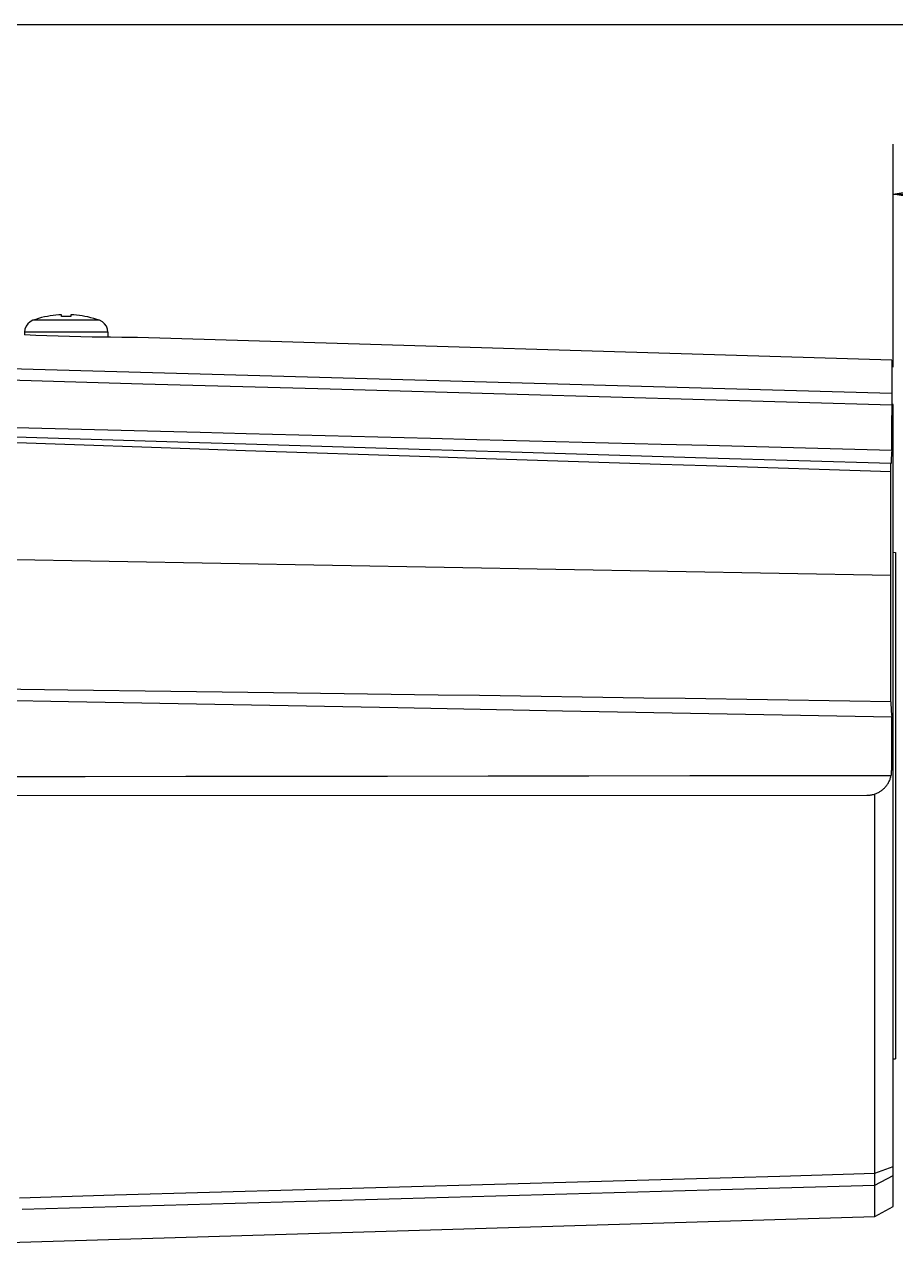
# Model space of a CAD drawing. Header units: millimetres. Extents: x -495897 to 1376592, y -28539 to 470976.
# Drawn here: x 198102 to 202629, y 208228 to 214564 of the extents above; entities that cross this region are included whole.
import ezdxf

# ---------------------------------------------------------------- set-up
doc = ezdxf.new("R2010")
doc.units = ezdxf.units.MM

msp = doc.modelspace()

# ---------------------------------------------------------------- linework, layer by layer
at = {"color": 0}
for p, q in [((192739.578, 214564.353), (208655.868, 214564.483)), ((202616.458, 212785.043), (202616.458, 213942.563)), ((202616.458, 213682.563), (203006.458, 213747.433)), ((202616.458, 213682.563), (203006.458, 213747.433)), ((203006.458, 213617.563), (202616.458, 213682.563)), ((202616.458, 213682.563), (208655.868, 213682.563)), ((198221.938, 213047.643), (198221.938, 213048.163)), ((198294.998, 213047.643), (198294.998, 213056.353)), ((198343.748, 213056.353), (198343.748, 213047.643)), ((198417.068, 213048.163), (198417.068, 213047.643)), ((198492.598, 213027.753), (198146.148, 213027.753)), ((202609.308, 212647.113), (192848.778, 212919.593)), ((202609.308, 212647.113), (192848.778, 212919.593)), ((198160.838, 212949.753), (198102.208, 212952.223)), ((198102.728, 212966.523), (198102.728, 212952.223)), ((198536.148, 212966.523), (198102.728, 212966.523)), ((198219.598, 212947.413), (198160.838, 212949.753)), ((198278.488, 212945.333), (198219.598, 212947.413)), ((198337.248, 212943.643), (198278.488, 212945.333)), ((198396.008, 212942.213), (198337.248, 212943.643)), ((198454.768, 212940.913), (198396.008, 212942.213)), ((198490.128, 212940.263), (198454.768, 212940.913)), ((198548.888, 212939.483), (198490.128, 212940.263)), ((198536.148, 212966.523), (198536.148, 212939.483)), ((198607.648, 212938.963), (198548.888, 212939.483)), ((198666.538, 212938.573), (198607.648, 212938.963)), ((198690.198, 212938.443), (198666.538, 212938.573)), ((198689.418, 212938.443), (198690.068, 212938.443)), ((198689.678, 212938.443), (198690.198, 212938.443)), ((202608.658, 212820.923), (198690.198, 212938.443)), ((202608.658, 212820.923), (202608.658, 212658.163)), ((197744.318, 212726.283), (198717.498, 212698.723)), ((198717.498, 212698.723), (199690.288, 212671.163)), ((199690.288, 212671.163), (200663.338, 212643.733)), ((200663.338, 212643.733), (201636.388, 212615.913)), ((201636.388, 212615.913), (202609.308, 212588.353)), ((202608.658, 212658.163), (202608.658, 212657.123)), ((202608.658, 212657.123), (202608.658, 212656.083)), ((202608.658, 212656.083), (202608.658, 212655.043)), ((202608.658, 212655.043), (202608.658, 212653.743)), ((202608.658, 212653.743), (202608.788, 212652.703)), ((202608.788, 212652.703), (202608.788, 212651.663)), ((202608.788, 212651.663), (202609.048, 212650.493)), ((202609.048, 212650.493), (202609.048, 212649.453)), ((202609.048, 212649.453), (202609.178, 212648.153)), ((202609.178, 212648.153), (202609.308, 212647.113)), ((202609.308, 212647.113), (202609.308, 212647.113)), ((202609.308, 212647.113), (202609.308, 212646.983)), ((202609.308, 212646.983), (202609.308, 212646.593)), ((202609.308, 212646.593), (202609.308, 212646.333)), ((202609.308, 212646.333), (202609.308, 212646.333)), ((202609.308, 212646.333), (202609.308, 212646.203)), ((202609.308, 212646.203), (202609.308, 212646.203)), ((202609.308, 212646.203), (202609.568, 212646.073)), ((202609.568, 212646.073), (202609.568, 212591.083)), ((202608.658, 212353.833), (202608.658, 212532.843)), ((202609.308, 212590.563), (202609.568, 212590.953)), ((202609.308, 212588.873), (202609.308, 212590.563)), ((202609.308, 212588.743), (202609.308, 212588.873)), ((202609.308, 212587.963), (202609.308, 212588.743)), ((202609.568, 212590.953), (202609.568, 212591.083)), ((202616.458, 212590.173), (202611.908, 212592.643)), ((202616.458, 208425.74), (202616.458, 212590.173)), ((198056.708, 212470.703), (199015.198, 212446.133)), ((198054.628, 212422.863), (199012.598, 212393.223)), ((199015.198, 212446.133), (199254.658, 212440.023)), ((199254.658, 212440.023), (200212.888, 212415.453)), ((200212.888, 212415.453), (200452.478, 212409.213)), ((200452.478, 212409.213), (201410.708, 212384.643)), ((202608.658, 212433.393), (202616.458, 212429.103)), ((197813.998, 212401.283), (198412.908, 212380.743)), ((198412.908, 212380.743), (199011.558, 212360.463)), ((199011.558, 212360.463), (199251.018, 212352.403)), ((199012.598, 212393.223), (199252.188, 212386.073)), ((199251.018, 212352.403), (200209.118, 212320.553)), ((199252.188, 212386.073), (200210.158, 212357.083)), ((200210.158, 212357.083), (200689.078, 212342.523)), ((200689.078, 212342.523), (201647.178, 212313.923)), ((201410.708, 212384.643), (201650.428, 212378.663)), ((201650.428, 212378.663), (202608.658, 212353.833)), ((202608.658, 212386.073), (202616.458, 212383.213)), ((202608.658, 212353.833), (202608.658, 212384.513)), ((200209.118, 212320.553), (200448.708, 212312.623)), ((200448.708, 212312.623), (201406.548, 212281.293)), ((201406.548, 212281.293), (201646.138, 212273.493)), ((201647.178, 212313.923), (202605.278, 212285.453)), ((202604.888, 212276.873), (202605.018, 212281.163)), ((202605.018, 212281.163), (202605.278, 212285.453)), ((201646.138, 212273.493), (202604.108, 212242.423)), ((202604.108, 212252.433), (202604.368, 212255.293)), ((202604.108, 212248.143), (202604.108, 212252.433)), ((202604.108, 212242.423), (202604.108, 212248.143)), ((202604.108, 212188.733), (202604.108, 212242.423)), ((202604.368, 212259.583), (202604.498, 212264.003)), ((202604.368, 212255.293), (202604.368, 212259.583)), ((202604.498, 212268.163), (202604.628, 212272.583)), ((202604.498, 212264.003), (202604.498, 212268.163)), ((202604.628, 212272.583), (202604.888, 212276.873)), ((202604.368, 212134.913), (202604.108, 212188.733)), ((202604.368, 212081.223), (202604.368, 212134.913)), ((202604.368, 212027.403), (202604.368, 212081.223)), ((202604.368, 211973.713), (202604.368, 212027.403)), ((202604.498, 211920.023), (202604.368, 211973.713)), ((202604.498, 211845.273), (202604.498, 211920.023)), ((193430.008, 211869.323), (202604.498, 211705.003)), ((202604.498, 211791.583), (202604.498, 211845.273)), ((202604.498, 211705.003), (202604.498, 211791.583)), ((202616.458, 211822.913), (202628.938, 211822.653)), ((202628.938, 211822.653), (202628.938, 209193.221)), ((202604.498, 211639.223), (202604.498, 211705.003)), ((202604.498, 211573.443), (202604.498, 211639.223)), ((202604.498, 211507.533), (202604.498, 211573.443)), ((202604.498, 211441.883), (202604.498, 211507.533)), ((202604.498, 211376.103), (202604.498, 211441.883)), ((202604.368, 211310.323), (202604.498, 211376.103)), ((202604.368, 211244.413), (202604.368, 211310.323)), ((202604.368, 211215.553), (202604.368, 211244.413)), ((202604.368, 211149.903), (202604.368, 211215.553)), ((202604.368, 211083.863), (202604.368, 211149.903)), ((198328.148, 211107.783), (197793.588, 211114.153)), ((198862.708, 211100.763), (198328.148, 211107.783)), ((199397.268, 211093.613), (198862.708, 211100.763)), ((200252.278, 211081.783), (199397.268, 211093.613)), ((200466.258, 211078.663), (200252.278, 211081.783)), ((201321.528, 211066.313), (200466.258, 211078.663)), ((202604.108, 211046.943), (202604.368, 211083.863)), ((198330.618, 211046.683), (197475.088, 211062.803)), ((199186.278, 211030.693), (198330.618, 211046.683)), ((200041.808, 211014.573), (199186.278, 211030.693)), ((200897.468, 210998.453), (200041.808, 211014.573)), ((201535.248, 211063.323), (201321.528, 211066.313)), ((202390.388, 211050.453), (201535.248, 211063.323)), ((202604.108, 211046.943), (202390.388, 211050.453)), ((201752.998, 210982.333), (200897.468, 210998.453)), ((202608.658, 210966.083), (201752.998, 210982.333)), ((202608.658, 210689.95), (202608.658, 210966.083)), ((197894.078, 210658.438), (198417.588, 210659.127)), ((198417.588, 210659.127), (198941.228, 210659.673)), ((198941.228, 210659.673), (199464.608, 210660.414)), ((199464.608, 210660.414), (199988.248, 210660.921)), ((199988.248, 210660.921), (200511.758, 210661.649)), ((200511.758, 210661.649), (201035.398, 210662.39)), ((201035.398, 210662.39), (201559.038, 210663.079)), ((201559.038, 210663.079), (202082.548, 210663.807)), ((202082.548, 210663.807), (202606.188, 210664.535)), ((202594.098, 210631.021), (202594.488, 210631.749)), ((202594.488, 210631.749), (202596.438, 210635.688)), ((202596.438, 210635.688), (202598.258, 210639.822)), ((202598.258, 210639.822), (202600.078, 210643.904)), ((202600.078, 210643.904), (202601.508, 210648.025)), ((202601.508, 210648.025), (202602.938, 210652.159)), ((202602.938, 210652.159), (202604.108, 210656.28)), ((202604.108, 210656.28), (202605.018, 210660.414)), ((202605.018, 210660.414), (202605.928, 210664.717)), ((202518.828, 210567.269), (202523.118, 210568.868)), ((202520.518, 208597.899), (202520.518, 210568.504)), ((202523.118, 210568.868), (202527.278, 210570.298)), ((202527.278, 210570.298), (202531.438, 210572.079)), ((202531.438, 210572.079), (202535.598, 210573.873)), ((202535.598, 210573.873), (202539.498, 210575.849)), ((202539.498, 210575.849), (202543.398, 210577.994)), ((202543.398, 210577.994), (202547.168, 210580.152)), ((202547.168, 210580.152), (202550.938, 210582.492)), ((202550.938, 210582.492), (202554.578, 210584.975)), ((202554.578, 210584.975), (202557.958, 210587.497)), ((202557.958, 210587.497), (202561.338, 210590.201)), ((202561.338, 210590.201), (202564.588, 210592.853)), ((202564.588, 210592.853), (202567.838, 210595.752)), ((202567.838, 210595.752), (202570.828, 210598.781)), ((202570.828, 210598.781), (202573.818, 210601.992)), ((202573.818, 210601.992), (202576.808, 210605.242)), ((202576.808, 210605.242), (202579.538, 210608.635)), ((202579.538, 210608.635), (202582.268, 210612.028)), ((202582.268, 210612.028), (202584.998, 210615.785)), ((202584.998, 210615.785), (202587.468, 210619.373)), ((202587.468, 210619.373), (202589.808, 210623.13)), ((202589.808, 210623.13), (202592.148, 210627.069)), ((202592.148, 210627.069), (202594.098, 210631.021)), ((195650.278, 210560.431), (202479.308, 210560.99)), ((202479.308, 210560.99), (202483.598, 210561.172)), ((202483.598, 210561.172), (202487.888, 210561.354)), ((202487.888, 210561.354), (202492.178, 210561.679)), ((202492.178, 210561.679), (202496.728, 210562.225)), ((202496.728, 210562.225), (202501.018, 210562.953)), ((202501.018, 210562.953), (202505.438, 210563.824)), ((202505.438, 210563.824), (202509.728, 210564.747)), ((202509.728, 210564.747), (202514.018, 210565.8)), ((202514.018, 210565.8), (202514.668, 210565.982)), ((202514.668, 210565.982), (202518.828, 210567.269)), ((202616.458, 209193.039), (202628.938, 209193.221)), ((202520.518, 208597.899), (202616.458, 208632.661)), ((200051.558, 208527.686), (200545.298, 208541.674)), ((200545.298, 208541.674), (201039.168, 208555.623)), ((201039.168, 208555.623), (201532.908, 208569.793)), ((201532.908, 208569.793), (202026.778, 208583.911)), ((202026.778, 208583.911), (202520.518, 208597.899)), ((202520.518, 208591.62), (202520.518, 208597.899)), ((202520.648, 208585.562), (202520.518, 208591.62)), ((202520.518, 208535.577), (202616.458, 208586.797)), ((202520.648, 208579.283), (202520.648, 208585.562)), ((202520.648, 208543.468), (202520.648, 208579.283)), ((202520.648, 208537.358), (202520.648, 208543.468)), ((198076.208, 208471.227), (198569.948, 208485.41)), ((198569.948, 208485.41), (199063.818, 208499.398)), ((199063.818, 208499.398), (199557.558, 208513.516)), ((199557.558, 208513.516), (200051.558, 208527.686)), ((200059.098, 208466.781), (200551.278, 208480.587)), ((200551.278, 208480.587), (201043.588, 208494.341)), ((201043.588, 208494.341), (201535.898, 208507.965)), ((201535.898, 208507.965), (202028.208, 208521.771)), ((202028.208, 208521.771), (202520.518, 208535.577)), ((202520.518, 208535.577), (202520.648, 208537.358)), ((202520.518, 208373.779), (202520.518, 208535.577)), ((198089.728, 208411.934), (198582.168, 208425.558)), ((198582.168, 208425.558), (199074.478, 208439.364)), ((199074.478, 208439.364), (199566.788, 208453.157)), ((199566.788, 208453.157), (200059.098, 208466.781)), ((202520.518, 208373.779), (202616.458, 208425.74)), ((197649.418, 208227.802), (202520.518, 208373.779))]:
    msp.add_line(p, q, dxfattribs=at)
for points in [[(198221.938, 213048.163), (198206.468, 213045.043), (198191.258, 213041.533), (198176.048, 213037.373), (198161.098, 213032.823), (198146.148, 213027.753)], [(198294.998, 213056.353), (198280.308, 213055.443), (198265.618, 213054.143), (198251.058, 213052.453), (198236.498, 213050.243), (198221.938, 213047.643)], [(198343.748, 213047.643), (198333.998, 213048.033), (198324.378, 213048.163), (198314.498, 213048.163), (198304.748, 213048.033), (198294.998, 213047.643)], [(198417.068, 213047.643), (198402.508, 213050.243), (198387.948, 213052.453), (198373.258, 213054.143), (198358.568, 213055.443), (198343.878, 213056.353)], [(198492.598, 213027.753), (198477.778, 213032.823), (198462.698, 213037.373), (198447.618, 213041.403), (198432.278, 213045.043), (198417.068, 213048.163)], [(198146.148, 213027.753), (198131.718, 213020.603), (198119.628, 213010.203), (198110.528, 212997.333), (198104.808, 212982.513), (198102.728, 212966.523)], [(198536.148, 212966.523), (198534.198, 212982.643), (198528.348, 212997.333), (198519.248, 213010.203), (198507.288, 213020.603), (198492.728, 213027.753)], [(202609.308, 212587.963), (202609.048, 212576.913), (202608.918, 212565.863), (202608.658, 212554.943), (202608.658, 212543.893), (202608.658, 212532.843)], [(202608.658, 212353.833), (202607.878, 212340.183), (202607.228, 212326.533), (202606.578, 212312.753), (202605.928, 212299.103), (202605.278, 212285.453)], [(202604.108, 211046.943), (202605.018, 211030.823), (202605.928, 211014.703), (202606.708, 210998.453), (202607.618, 210982.203), (202608.658, 210966.083)], [(202605.928, 210664.717), (202606.968, 210669.696), (202607.618, 210674.727), (202608.138, 210679.81), (202608.398, 210684.893), (202608.398, 210689.95)]]:
    msp.add_lwpolyline(points, dxfattribs=at)

doc.saveas('drawing.dxf')
